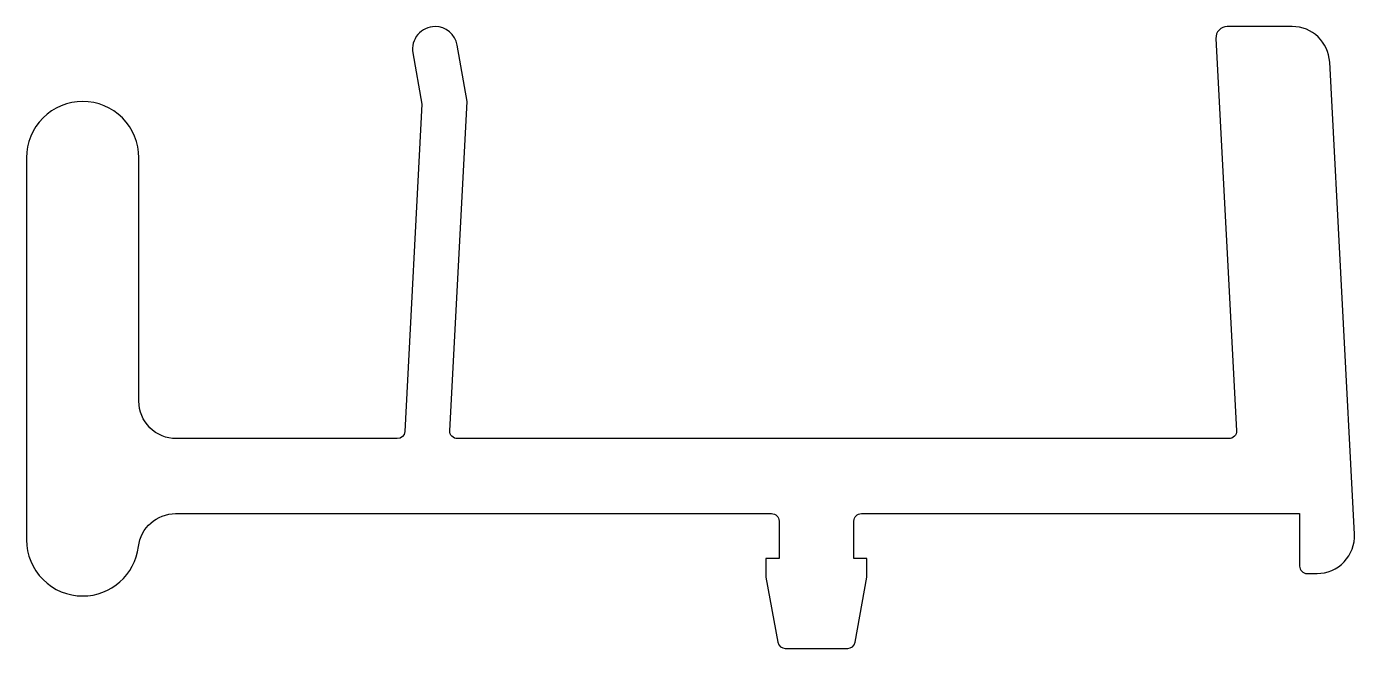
# Model space of a CAD drawing. Extents: x 855.1 to 890.6, y -19.3 to -2.7.
import ezdxf

# ---------------------------------------------------------------- set-up
doc = ezdxf.new("R2010")
doc.units = 0
doc.header["$LTSCALE"] = 15
doc.layers.get('0').update_dxf_attribs({"linetype": 'CONTINUOUS'})

msp = doc.modelspace()

# ---------------------------------------------------------------- linework, layer by layer
at = {"color": 0, "ltscale": 0.05}
msp.add_lwpolyline([(855.097, -6.244), (855.097, -16.444, 0.414214), (856.597, -17.944), (856.597, -17.944, 0.379405), (858.086, -16.624, -0.379405), (859.079, -15.744), (874.993, -15.744, -0.414214), (875.193, -15.944), (875.193, -16.944), (874.843, -16.944), (874.843, -17.444), (875.163, -19.18, 0.36181), (875.36, -19.344), (877.027, -19.344, 0.36181), (877.223, -19.18), (877.543, -17.444), (877.543, -16.944), (877.193, -16.944), (877.193, -15.944, -0.414214), (877.393, -15.744), (889.095, -15.744), (889.095, -17.144, 0.414214), (889.295, -17.344), (889.562, -17.344, 0.429634), (890.56, -16.291), (889.9, -3.691, 0.39896), (888.901, -2.744), (887.162, -2.744, 0.429634), (886.863, -3.059), (887.412, -13.533, -0.429634), (887.212, -13.744), (866.601, -13.744, -0.429634), (866.402, -13.533), (866.862, -4.744), (866.597, -3.239, 0.36397), (866.006, -2.744), (866.006, -2.744, 0.466308), (865.415, -3.448), (865.657, -4.817), (865.199, -13.554, -0.39896), (864.999, -13.744), (859.097, -13.744, -0.414214), (858.097, -12.744), (858.097, -6.244, 0.414214), (856.597, -4.744, 0.414214)], format="xyb", close=True, dxfattribs=at)

doc.saveas('drawing.dxf')
